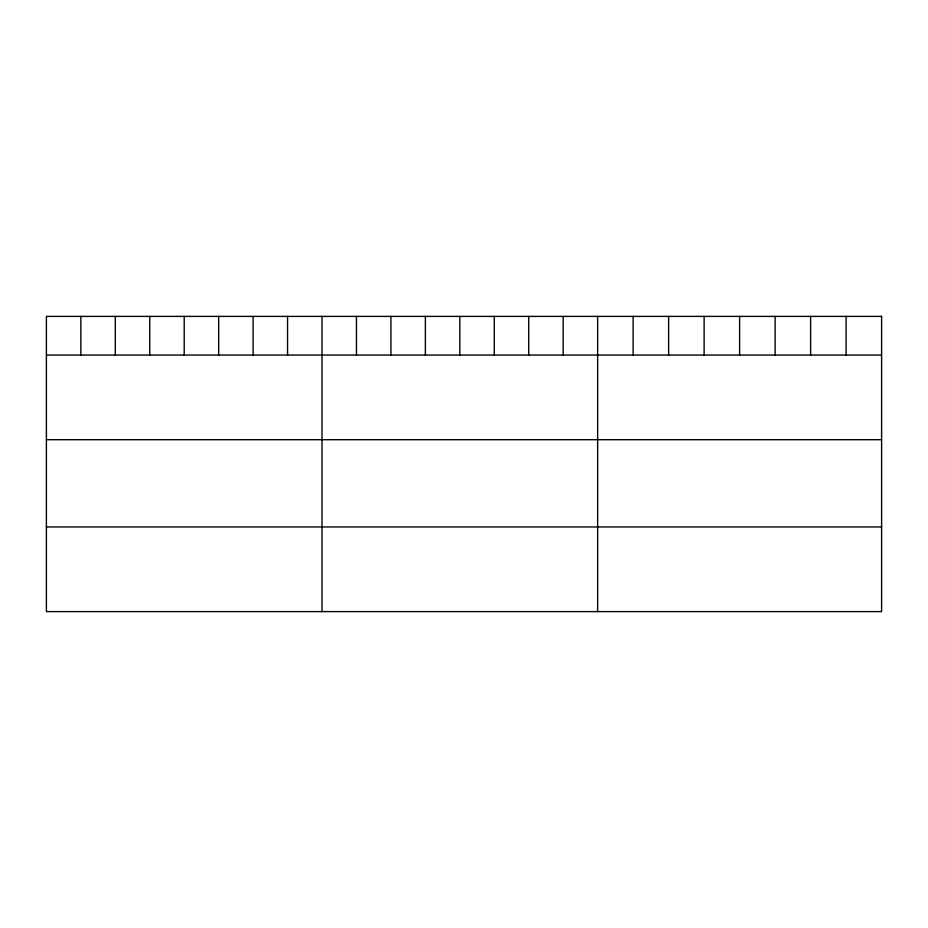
<?xml version="1.0" encoding="UTF-8"?>
<svg xmlns="http://www.w3.org/2000/svg" width="928" height="928" viewBox="0 0 928 928"><rect width="100%" height="100%" fill="white"/><g stroke="black" fill="none" stroke-linecap="round" stroke-linejoin="round"><path stroke-width="1.39" d="M46.4 355.053L881.6 355.053M46.4 439.71L881.6 439.71M46.4 526.942L881.6 526.942M846.104 316.39L846.104 355.053M810.608 316.39L810.608 355.053M775.112 316.39L775.112 355.053M739.616 316.39L739.616 355.053M704.12 316.39L704.12 355.053M668.624 316.39L668.624 355.053M633.128 316.39L633.128 355.053M597.632 316.39L597.632 611.61M563.18 316.39L563.18 355.053M528.728 316.39L528.728 355.053M494.276 316.39L494.276 355.053M459.824 316.39L459.824 355.053M425.372 316.39L425.372 355.053M390.92 316.39L390.92 355.053M356.468 316.39L356.468 355.053M322.016 316.39L322.016 611.61M287.564 316.39L287.564 355.053M253.112 316.39L253.112 355.053M218.66 316.39L218.66 355.053M184.208 316.39L184.208 355.053M149.756 316.39L149.756 355.053M115.304 316.39L115.304 355.053M80.852 316.39L80.852 355.053M881.6 316.39L46.4 316.39L46.4 611.61L881.6 611.61L881.6 316.39"/></g></svg>
